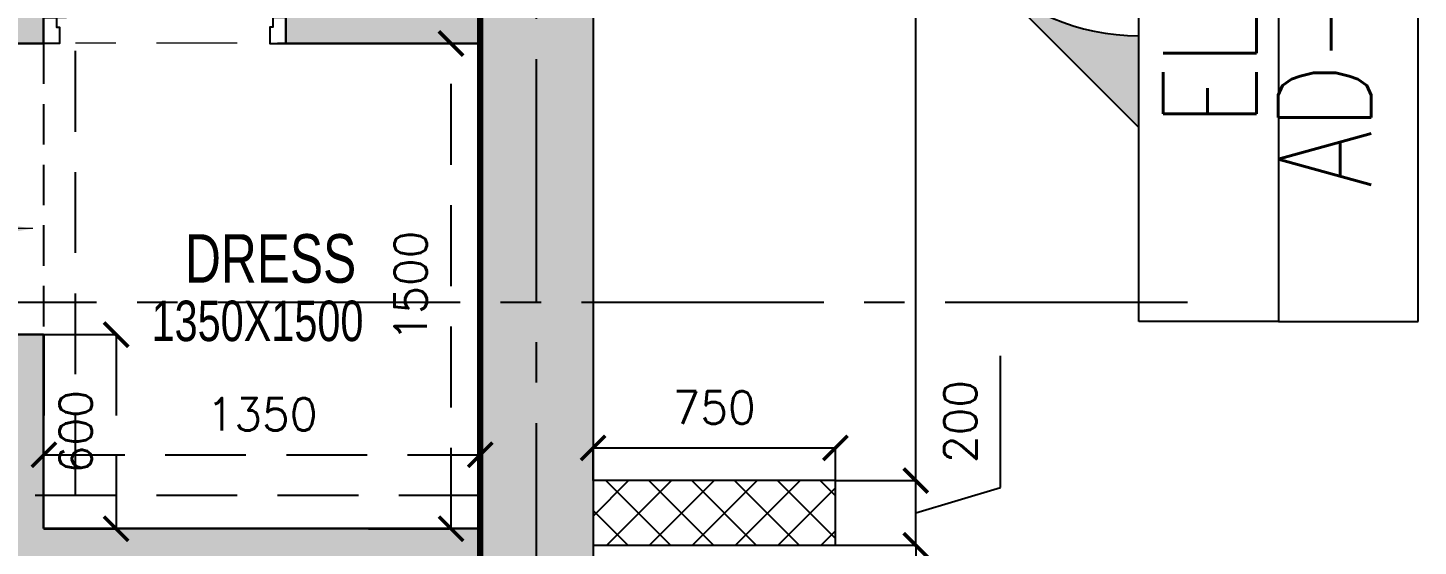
# Model space of a CAD drawing. Header units: millimetres. Extents: x 1135099 to 1230264, y -5736945 to -5695799.
# Drawn here: x 1225962 to 1230264, y -5714802 to -5713200 of the extents above; entities that cross this region are included whole.
import ezdxf

# ---------------------------------------------------------------- set-up
doc = ezdxf.new("R2010")
doc.units = ezdxf.units.MM
doc.header["$LTSCALE"] = 1000
doc.header["$MEASUREMENT"] = 0
for name, pattern in [('3BHK-A$0$AUDIT_D_120904163729-0', [0]), ('3BHK-A$0$HIDDEN', [0.375, 0.25, -0.125]), ('AUDIT_D_120904163729-0', [0]), ('T8(T9 IS SIMILAR) - DIMENSION & TEXTING$0$HIDDEN', [0.375, 0.25, -0.125]), ('T8(T9 IS SIMILAR) - TYPICAL FLOOR ELEVATION$1$AUDIT_D_120904163729-0', [0]), ('T8(T9 IS SIMILAR) - TYPICAL FLOOR ELEVATION$1$HIDDEN', [0.375, 0.25, -0.125]), ('T8(T9 IS SIMILAR)$0$$0$HIDDEN', [0.375, 0.25, -0.125]), ('T8(T9 IS SIMILAR)$0$HIDDEN', [0.375, 0.25, -0.125]), ('T8_REFUGE COLUMNS$0$CENTER2', [1.125, 0.75, -0.125, 0.125, -0.125])]:
    doc.linetypes.add(name, pattern=pattern)
doc.layers.get('0').update_dxf_attribs({"linetype": 'AUDIT_D_120904163729-0'})
for name, color, linetype in [('3BHK-A$0$A-DOOR-FULL', 2, 'Continuous'), ('3BHK-A$0$A-HATCH -160', 251, '3BHK-A$0$AUDIT_D_120904163729-0'), ('3BHK-A$0$CUT-OUT', 49, 'Continuous'), ('T8(T9 IS SIMILAR) - DIMENSION & TEXTING$0$A-DIMENSIONS', 2, 'T8(T9 IS SIMILAR) - DIMENSION & TEXTING$0$HIDDEN'), ('T8(T9 IS SIMILAR) - DIMENSION & TEXTING$0$T8_REFUGE COLUMNS$0$a-section line', 92, 'Continuous'), ('T8(T9 IS SIMILAR) - TYPICAL FLOOR ELEVATION$1$A-DIM', 1, 'T8(T9 IS SIMILAR) - TYPICAL FLOOR ELEVATION$1$AUDIT_D_120904163729-0'), ('T8(T9 IS SIMILAR) - TYPICAL FLOOR ELEVATION$1$A-WALL HATCH', 252, 'T8(T9 IS SIMILAR) - TYPICAL FLOOR ELEVATION$1$AUDIT_D_120904163729-0'), ('T8(T9 IS SIMILAR) - TYPICAL FLOOR ELEVATION$1$A-WALL-FEATURES', 6, 'T8(T9 IS SIMILAR) - TYPICAL FLOOR ELEVATION$1$AUDIT_D_120904163729-0'), ('T8(T9 IS SIMILAR)$0$S-BEAM', 20, 'T8(T9 IS SIMILAR)$0$$0$HIDDEN'), ('T8_REFUGE COLUMNS$0$A-CENTERLINE', 193, 'T8_REFUGE COLUMNS$0$CENTER2'), ('T8_REFUGE COLUMNS$1$A-RCC COLS', 3, 'Continuous'), ('T8_TYPICAL COLUMNS$0$A-RCC COLS', 3, 'Continuous')]:
    doc.layers.add(name, color=color, linetype=linetype)
for name, color, linetype, lineweight in [('3BHK-A$0$A-WALL- 160', 6, 'Continuous', 30), ('T8(T9 IS SIMILAR) - DIMENSION & TEXTING$1$a-Text', 4, 'Continuous', 0), ('T8(T9 IS SIMILAR) - DIMENSION & TEXTING$1$a-TEXT -R SIZE', 4, 'Continuous', 0), ('T8(T9 IS SIMILAR) - DIMENSION & TEXTING$1$R0-18-10-2014-T1-1st Podium Floor Plan$0$Text', 2, 'Continuous', 0), ('T8(T9 IS SIMILAR)$0$D&W', 8, 'Continuous', 25), ('T8(T9 IS SIMILAR)$0$SCPL BEAM', 191, 'T8(T9 IS SIMILAR)$0$$0$HIDDEN', 13)]:
    doc.layers.add(name, color=color, linetype=linetype, lineweight=lineweight)
doc.layers.add('A-RERA CARPET AREA', color=30, linetype='Continuous', plot=False)
doc.layers.add('T8_REFUGE COLUMNS$1$COL-HATCH', color=7, linetype='Continuous', lineweight=25, true_color=0xa3a3a3)
doc.styles.add('T8(T9 IS SIMILAR) - DIMENSION & TEXTING$0$Romans 1', font='romans.shx', dxfattribs={"height": 100})
doc.styles.add('T8(T9 IS SIMILAR) - DIMENSION & TEXTING$0$T8_REFUGE COLUMNS$0$TEXT1', font='simplex.shx', dxfattribs={"width": 0.8})
doc.styles.add('T8(T9 IS SIMILAR) - DIMENSION & TEXTING$1$ARIAL ARROW', font='swisscl.ttf')
doc.styles.add('T8(T9 IS SIMILAR) - DIMENSION & TEXTING$1$Tahoma', font='tahoma.ttf')
doc.styles.add('T8(T9 IS SIMILAR) - TYPICAL FLOOR ELEVATION$1$Romans 1', font='romans.shx', dxfattribs={"height": 100})
doc.dimstyles.new('T8(T9 IS SIMILAR) - DIMENSION & TEXTING$0$ALPINE S', dxfattribs={"dimscale": 0, "dimtxt": 100, "dimasz": 75, "dimexe": 0, "dimexo": 0, "dimgap": 75, "dimtad": 1, "dimdec": 0, "dimzin": 0, "dimdsep": 46, "dimtxsty": 'T8(T9 IS SIMILAR) - DIMENSION & TEXTING$0$Romans 1', "dimblk": 'T8(T9 IS SIMILAR) - DIMENSION & TEXTING$0$_ArchTick', "dimcen": 0.09, "dimclrd": 256, "dimclre": 256, "dimclrt": 7, "dimadec": 0, "dimazin": 0, "dimtfac": 1, "dimtdec": 0, "dimtofl": 0, "dimtmove": 1, "dimatfit": 0, "dimldrblk": 'T8(T9 IS SIMILAR) - DIMENSION & TEXTING$0$_Open90', "dimfxl": 1, "dimtolj": 1, "dimtzin": 0, "dimarcsym": 0})
doc.dimstyles.new('T8(T9 IS SIMILAR) - DIMENSION & TEXTING$1$SAMATA STD', dxfattribs={"dimtxt": 100, "dimasz": 50, "dimexe": 50, "dimexo": 50, "dimgap": 10, "dimtad": 0, "dimdec": 0, "dimrnd": 5, "dimzin": 0, "dimdsep": 46, "dimtxsty": 'T8(T9 IS SIMILAR) - DIMENSION & TEXTING$1$Tahoma', "dimblk": 'T8(T9 IS SIMILAR) - DIMENSION & TEXTING$1$_Origin2', "dimcen": -50, "dimdle": 50, "dimclrd": 7, "dimclre": 7, "dimclrt": 7, "dimadec": 0, "dimazin": 0, "dimtfac": 1, "dimtdec": 0, "dimtmove": 1, "dimatfit": 3, "dimfxl": 150, "dimtfill": 1, "dimtolj": 1, "dimtzin": 0, "dimlwd": -1, "dimlwe": -1, "dimarcsym": 0})
doc.dimstyles.new('T8(T9 IS SIMILAR) - TYPICAL FLOOR ELEVATION$1$ALPINE S', dxfattribs={"dimscale": 0, "dimtxt": 100, "dimasz": 75, "dimexe": 0, "dimexo": 0, "dimgap": 75, "dimtad": 1, "dimdec": 0, "dimzin": 0, "dimdsep": 46, "dimtxsty": 'T8(T9 IS SIMILAR) - TYPICAL FLOOR ELEVATION$1$Romans 1', "dimblk": 'T8(T9 IS SIMILAR) - TYPICAL FLOOR ELEVATION$1$_ArchTick', "dimcen": 0.09, "dimclrd": 256, "dimclre": 256, "dimclrt": 7, "dimadec": 0, "dimazin": 0, "dimtfac": 1, "dimtdec": 0, "dimtofl": 0, "dimtmove": 1, "dimatfit": 0, "dimldrblk": 'T8(T9 IS SIMILAR) - TYPICAL FLOOR ELEVATION$1$_Open90', "dimfxl": 1, "dimtolj": 1, "dimtzin": 0, "dimarcsym": 0})

# ---------------------------------------------------------------- blocks, each defined once
blk = doc.blocks.new('T8(T9 IS SIMILAR) - DIMENSION & TEXTING$0$_ArchTick')
at = {"color": 0, "linetype": 'ByBlock', "const_width": 0.15}
blk.add_lwpolyline([(-0.5, -0.5), (0.5, 0.5)], dxfattribs=at)
blk = doc.blocks.new('*D442')
at = {"layer": 'T8(T9 IS SIMILAR) - DIMENSION & TEXTING$0$A-DIMENSIONS', "linetype": 'T8(T9 IS SIMILAR) - DIMENSION & TEXTING$0$HIDDEN', "lineweight": -2, "transparency": 16777216}
for p, q in [((1226011.855615048, -5714148.669652135), (1226235.302902974, -5714148.669652135)), ((1226011.855615048, -5714748.662032898), (1226235.302902974, -5714748.662032898))]:
    blk.add_line(p, q, dxfattribs=at)
at = {"layer": 'T8(T9 IS SIMILAR) - DIMENSION & TEXTING$0$A-DIMENSIONS', "lineweight": -2, "transparency": 16777216}
blk.add_line((1226235.302902974, -5714148.669652135), (1226235.302902974, -5714748.662032898), dxfattribs=at)
at = {"layer": 'T8(T9 IS SIMILAR) - DIMENSION & TEXTING$0$A-DIMENSIONS', "linetype": 'ByBlock', "lineweight": -2, "transparency": 16777216, "xscale": 75, "yscale": 75, "zscale": 75}
for p, rotation in [((1226235.302902974, -5714148.669652135), 90), ((1226235.302902974, -5714748.662032898), 270)]:
    blk.add_blockref('T8(T9 IS SIMILAR) - DIMENSION & TEXTING$0$_ArchTick', p, dxfattribs=dict(at, rotation=rotation))
at = {"layer": 'T8(T9 IS SIMILAR) - DIMENSION & TEXTING$0$A-DIMENSIONS', "color": 7, "linetype": 'ByBlock', "transparency": 16777216, "insert": (1226110.302902975, -5714448.665842516), "char_height": 100, "attachment_point": 5, "rotation": 90, "style": 'T8(T9 IS SIMILAR) - DIMENSION & TEXTING$0$Romans 1'}
blk.add_mtext('\\A1;600', dxfattribs=at)
blk = doc.blocks.new('T8(T9 IS SIMILAR) - DIMENSION & TEXTING$0$_Open90')
at = {"color": 0, "linetype": 'ByBlock', "lineweight": -2}
for p, q in [((0, 0), (-1, 0)), ((-0.5, 0.5), (0, 0)), ((0, 0), (-0.5, -0.5))]:
    blk.add_line(p, q, dxfattribs=at)
blk = doc.blocks.new('*D443')
at = {"layer": 'T8(T9 IS SIMILAR) - DIMENSION & TEXTING$0$A-DIMENSIONS', "linetype": 'T8(T9 IS SIMILAR) - DIMENSION & TEXTING$0$HIDDEN', "lineweight": -2, "transparency": 16777216}
for p, q in [((1226011.855615048, -5714148.669652135), (1226011.855615048, -5714519.990212814)), ((1227361.855615048, -5714148.669652135), (1227361.855615048, -5714519.990212814))]:
    blk.add_line(p, q, dxfattribs=at)
at = {"layer": 'T8(T9 IS SIMILAR) - DIMENSION & TEXTING$0$A-DIMENSIONS', "lineweight": -2, "transparency": 16777216}
blk.add_line((1226011.855615048, -5714519.990212814), (1227361.855615048, -5714519.990212814), dxfattribs=at)
at = {"layer": 'T8(T9 IS SIMILAR) - DIMENSION & TEXTING$0$A-DIMENSIONS', "linetype": 'ByBlock', "lineweight": -2, "transparency": 16777216, "xscale": 75, "yscale": 75, "zscale": 75, "rotation": 180}
blk.add_blockref('T8(T9 IS SIMILAR) - DIMENSION & TEXTING$0$_ArchTick', (1226011.855615048, -5714519.990212814), dxfattribs=at)
at = {"layer": 'T8(T9 IS SIMILAR) - DIMENSION & TEXTING$0$A-DIMENSIONS', "linetype": 'ByBlock', "lineweight": -2, "transparency": 16777216, "xscale": 75, "yscale": 75, "zscale": 75}
blk.add_blockref('T8(T9 IS SIMILAR) - DIMENSION & TEXTING$0$_ArchTick', (1227361.855615048, -5714519.990212814), dxfattribs=at)
at = {"layer": 'T8(T9 IS SIMILAR) - DIMENSION & TEXTING$0$A-DIMENSIONS', "color": 7, "linetype": 'ByBlock', "transparency": 16777216, "insert": (1226686.855615048, -5714394.990212814), "char_height": 100, "attachment_point": 5, "style": 'T8(T9 IS SIMILAR) - DIMENSION & TEXTING$0$Romans 1'}
blk.add_mtext('\\A1;1350', dxfattribs=at)
blk = doc.blocks.new('*D444')
at = {"layer": 'T8(T9 IS SIMILAR) - DIMENSION & TEXTING$0$A-DIMENSIONS', "linetype": 'T8(T9 IS SIMILAR) - DIMENSION & TEXTING$0$HIDDEN', "lineweight": -2, "transparency": 16777216}
for p, q in [((1227061.833057296, -5713248.662032897), (1227271.367355837, -5713248.662032897)), ((1227016.047767804, -5714748.662032897), (1227271.367355837, -5714748.662032897))]:
    blk.add_line(p, q, dxfattribs=at)
at = {"layer": 'T8(T9 IS SIMILAR) - DIMENSION & TEXTING$0$A-DIMENSIONS', "lineweight": -2, "transparency": 16777216}
blk.add_line((1227271.367355837, -5714748.662032897), (1227271.367355837, -5713248.662032897), dxfattribs=at)
at = {"layer": 'T8(T9 IS SIMILAR) - DIMENSION & TEXTING$0$A-DIMENSIONS', "linetype": 'ByBlock', "lineweight": -2, "transparency": 16777216, "xscale": 75, "yscale": 75, "zscale": 75}
for p, rotation in [((1227271.367355837, -5713248.662032897), 90), ((1227271.367355837, -5714748.662032897), 270)]:
    blk.add_blockref('T8(T9 IS SIMILAR) - DIMENSION & TEXTING$0$_ArchTick', p, dxfattribs=dict(at, rotation=rotation))
at = {"layer": 'T8(T9 IS SIMILAR) - DIMENSION & TEXTING$0$A-DIMENSIONS', "color": 7, "linetype": 'ByBlock', "transparency": 16777216, "insert": (1227146.367355838, -5713998.662032897), "char_height": 100, "attachment_point": 5, "rotation": 90, "style": 'T8(T9 IS SIMILAR) - DIMENSION & TEXTING$0$Romans 1'}
blk.add_mtext('\\A1;1500', dxfattribs=at)
blk = doc.blocks.new('T8(T9 IS SIMILAR) - DIMENSION & TEXTING$1$_Origin2')
at = {"color": 0, "linetype": 'ByBlock', "lineweight": -2}
blk.add_line((-0.5, 0), (-1, 0), dxfattribs=at)
for radius in [0.5, 0.25]:
    blk.add_circle((0, 0), radius, dxfattribs=at)
blk = doc.blocks.new('T8_REFUGE COLUMNS')
at = {"layer": 'T8_REFUGE COLUMNS$1$COL-HATCH', "linetype": 'ByBlock'}
h = blk.add_hatch(color=256, dxfattribs=at)
h.dxf.hatch_style = 1
h.paths.add_polyline_path([(1227712.069074492, -5718799.863253396), (1227362.069074492, -5718799.863253396), (1227362.069074492, -5709299.863253396), (1227712.069074492, -5709299.863253396)])
at = {"layer": 'T8_REFUGE COLUMNS$0$A-CENTERLINE'}
for p, q in [((1227537.069074492, -5720797.234274967), (1227537.069074492, -5702690.799446228)), ((1229551.222023316, -5714049.863253396), (1182156.903157666, -5714049.863253396))]:
    blk.add_line(p, q, dxfattribs=at)
at = {"layer": 'T8_REFUGE COLUMNS$1$A-RCC COLS', "linetype": 'ByBlock'}
blk.add_lwpolyline([(1227712.069074492, -5718799.863253396), (1227362.069074492, -5718799.863253396), (1227362.069074492, -5709299.863253396), (1227712.069074492, -5709299.863253396)], close=True, dxfattribs=at)
blk = doc.blocks.new('T8_TYPICAL COLUMNS')
at = {"layer": 'T8_TYPICAL COLUMNS$0$A-RCC COLS', "linetype": 'ByBlock'}
blk.add_blockref('T8_REFUGE COLUMNS', (0, 0), dxfattribs=at)
blk = doc.blocks.new('*U675')
for points in [[(-710, -2.842170943040401e-14), (-670, -2.842170943040401e-14), (-670, 29.99999999999997), (-660, 29.99999999999997), (-660, 79.99999999999272), (-709.9999999999416, 79.99999999999272)], [(40, 0), (0, 0), (0, 30), (-10, 30), (-10, 79.99999999999272), (39.99999999994179, 79.99999999999272)], [(0, 0), (-1.13686837721616e-13, -669.9999999999999), (-30.00000000000011, -669.9999999999999), (-29.99999999999989, 2.842170943040401e-14)]]:
    blk.add_lwpolyline(points, close=True)
at = {"color": 0, "linetype": 'ByBlock', "ltscale": 0.25}
blk.add_arc((0.9820691080755068, 0.4067863437524863), 670.9821924162251, 180.0347358578991, 267.6269854862861, dxfattribs=at)
blk = doc.blocks.new('3BHK-A')
at = {"layer": '3BHK-A$0$A-HATCH -160', "linetype": 'ByBlock'}
h = blk.add_hatch(dxfattribs=at)
h.set_pattern_fill('ZIGZAG', color=256, scale=250)
h.set_pattern_definition([(9.213864076586625e-15, (1.30385160446167e-08, 0), (31.25, 31.25), [31.25, -31.25]), (90, (31.25000001303852, 0), (-31.25, 31.25), [31.25, -31.25])])
h.paths.add_polyline_path([(1185182.784720457, -5714749.522536782), (1186532.739604953, -5714749.522536782), (1186532.739604953, -5714149.53015602), (1186632.739604953, -5714149.53015602), (1186632.739604954, -5714749.522536783), (1188712.739604953, -5714749.522536781), (1188712.737810913, -5714049.530156025), (1189032.455970523, -5714049.530156025), (1189032.456343462, -5714149.529336603), (1188812.739604953, -5714149.530156019), (1188812.739604953, -5715449.514917542), (1189032.455970523, -5715449.514098127), (1189032.455970527, -5715549.514098127), (1188712.739604953, -5715549.514917542), (1188712.739604953, -5714849.522536781), (1186632.739604953, -5714849.522536783), (1186632.739604953, -5715664.522575011), (1186532.739604953, -5715664.522575011), (1186532.739604953, -5714849.522536783), (1185182.784793119, -5714849.522536782)])
h.paths.add_polyline_path([(1185182.784720457, -5713249.522536782), (1185782.739604953, -5713249.522536782), (1185782.739604953, -5713149.522536782), (1185182.784720457, -5713149.522536782)])
h.paths.add_polyline_path([(1186532.739604953, -5710699.522536782), (1186632.739604953, -5710699.522536782), (1186632.739604953, -5713249.522536782), (1186532.739604953, -5713249.522536782)])
h.paths.add_polyline_path([(1186532.739604954, -5717399.522536783), (1186632.739604953, -5717399.522536783), (1186632.739604953, -5716414.522575011), (1186532.739604954, -5716414.522575011)])
h.paths.add_polyline_path([(1194902.150947615, -5715375.036354459), (1194082.260591126, -5715375.036354459), (1194082.260591126, -5715475.036354459), (1194902.150947615, -5715475.036354459)])
h.paths.add_polyline_path([(1195782.150947615, -5715375.036354459), (1196682.238411872, -5715375.036354459), (1196682.238411872, -5715475.036354459), (1195782.150947615, -5715475.036354459)])
h.paths.add_polyline_path([(1194132.526145509, -5714149.863253383), (1196532.369635714, -5714149.863253383), (1196532.369635714, -5714049.863253383), (1194132.526145509, -5714049.863253383)])
h.paths.add_polyline_path([(1197432.369635714, -5711800.181709208), (1197532.369635713, -5711800.181709208), (1197532.369635713, -5714149.863253383), (1197432.369635714, -5714149.863253383)])
h.paths.add_polyline_path([(1198282.369635714, -5714149.863253383), (1198958.700144985, -5714149.863253387), (1198958.700144985, -5714049.864075284), (1198282.369635714, -5714049.864075281)])
h.paths.add_polyline_path([(1196871.920479781, -5720208.620572756), (1196082.231456206, -5720209.680859622), (1196082.33626486, -5720109.672830017), (1196082.234802242, -5720109.680760174), (1196182.231456206, -5720109.680761719), (1196871.920479781, -5720108.620474854)])
h.paths.add_polyline_path([(1193397.244164141, -5709939.875150396), (1193882.260591126, -5709939.579262343), (1193882.260591126, -5710040.054321714), (1193397.32087479, -5710040.054321714)])
h.paths.add_polyline_path([(1186632.700148101, -5708554.689457875), (1187192.339545021, -5708554.76753319), (1187192.339545021, -5708654.722368722), (1186632.703050737, -5708654.722368754)])
h.paths.add_polyline_path([(1194182.260592735, -5715723.976018642), (1194082.260591126, -5715723.976018642), (1194082.260591126, -5715473.976018642), (1194182.260592735, -5715473.976018642)])
at = {"layer": '3BHK-A$0$A-WALL- 160', "linetype": 'ByBlock'}
for p, q in [((1186532.739604953, -5713248.462200965, -0.02432551863291288), (1186532.739604953, -5710698.462200965, -0.02432551863291288)), ((1185782.739604953, -5713248.462200965, -0.02432551863291288), (1185782.739604953, -5713148.462200965, -0.02432551863291288)), ((1185782.739604953, -5713248.462200965, -0.02432551863291288), (1185182.784720457, -5713248.462200965, -0.02432551863291288)), ((1186632.739604953, -5713248.462200965, -0.02432551863291288), (1186532.739604953, -5713248.462200965, -0.02432551863291288)), ((1186632.739604953, -5714148.469820203, -0.02432551863291288), (1186532.739604953, -5714148.469820203, -0.02432551863291288)), ((1186532.739604953, -5714148.469820203, -0.02432551863291288), (1186532.739604953, -5714748.462200966, -0.02432551863291288)), ((1186532.739604953, -5714748.462200966, -0.02432551863291288), (1185182.784720457, -5714748.462200965, -0.02432551863291288))]:
    blk.add_line(p, q, dxfattribs=at)
at = {"layer": '3BHK-A$0$CUT-OUT', "linetype": '3BHK-A$0$HIDDEN', "ltscale": 0.5, "elevation": -0.02432551863291288}
blk.add_lwpolyline([(1186532.739604953, -5714148.469820203), (1186632.739604953, -5714148.469820203), (1186632.739604953, -5713248.462200965), (1186532.739604953, -5713248.462200965)], close=True, dxfattribs=at)
at = {"layer": '3BHK-A$0$A-DOOR-FULL', "linetype": '3BHK-A$0$HIDDEN', "xscale": -1, "rotation": 180}
blk.add_blockref('*U675', (1186492.739604953, -5713168.462200965, -0.02432551863291288), dxfattribs=at)
blk = doc.blocks.new('T8(T9 IS SIMILAR) - TYPICAL FLOOR ELEVATION$1$_ArchTick')
at = {"color": 0, "linetype": 'ByBlock', "const_width": 0.15}
blk.add_lwpolyline([(-0.5, -0.5), (0.5, 0.5)], dxfattribs=at)
blk = doc.blocks.new('*D821')
at = {"layer": 'T8(T9 IS SIMILAR) - TYPICAL FLOOR ELEVATION$1$A-DIM', "linetype": 'T8(T9 IS SIMILAR) - TYPICAL FLOOR ELEVATION$1$HIDDEN', "lineweight": -2, "transparency": 16777216}
for p, q in [((1227712.069074492, -5714599.861791853), (1227712.069074492, -5714499.068370002)), ((1228462.069074492, -5714599.862766215), (1228462.069074492, -5714499.068370002))]:
    blk.add_line(p, q, dxfattribs=at)
at = {"layer": 'T8(T9 IS SIMILAR) - TYPICAL FLOOR ELEVATION$1$A-DIM', "lineweight": -2, "transparency": 16777216}
blk.add_line((1227712.069074492, -5714499.068370002), (1228462.069074492, -5714499.068370002), dxfattribs=at)
at = {"layer": 'T8(T9 IS SIMILAR) - TYPICAL FLOOR ELEVATION$1$A-DIM', "linetype": 'ByBlock', "lineweight": -2, "transparency": 16777216, "xscale": 75, "yscale": 75, "zscale": 75, "rotation": 180}
blk.add_blockref('T8(T9 IS SIMILAR) - TYPICAL FLOOR ELEVATION$1$_ArchTick', (1227712.069074492, -5714499.068370002), dxfattribs=at)
at = {"layer": 'T8(T9 IS SIMILAR) - TYPICAL FLOOR ELEVATION$1$A-DIM', "linetype": 'ByBlock', "lineweight": -2, "transparency": 16777216, "xscale": 75, "yscale": 75, "zscale": 75}
blk.add_blockref('T8(T9 IS SIMILAR) - TYPICAL FLOOR ELEVATION$1$_ArchTick', (1228462.069074492, -5714499.068370002), dxfattribs=at)
at = {"layer": 'T8(T9 IS SIMILAR) - TYPICAL FLOOR ELEVATION$1$A-DIM', "color": 7, "linetype": 'ByBlock', "transparency": 16777216, "insert": (1228087.069074492, -5714374.068370002), "char_height": 100, "attachment_point": 5, "style": 'T8(T9 IS SIMILAR) - TYPICAL FLOOR ELEVATION$1$Romans 1'}
blk.add_mtext('\\A1;750', dxfattribs=at)
blk = doc.blocks.new('T8(T9 IS SIMILAR) - TYPICAL FLOOR ELEVATION$1$_Open90')
at = {"color": 0, "linetype": 'ByBlock', "lineweight": -2}
for p, q in [((0, 0), (-1, 0)), ((-0.5, 0.5), (0, 0)), ((0, 0), (-0.5, -0.5))]:
    blk.add_line(p, q, dxfattribs=at)
blk = doc.blocks.new('*D822')
at = {"layer": 'T8(T9 IS SIMILAR) - TYPICAL FLOOR ELEVATION$1$A-DIM', "lineweight": -2, "transparency": 16777216}
for p, q in [((1228973.001790087, -5714621.112766215), (1228973.001790087, -5714213.969909072)), ((1228710.501790087, -5714599.862766215), (1228710.501790087, -5714524.862766215)), ((1228710.501790087, -5714799.862766215), (1228710.501790087, -5714599.862766215)), ((1228710.501790087, -5714699.862766215), (1228973.001790087, -5714621.112766215)), ((1228710.501790087, -5714799.862766215), (1228710.501790087, -5714874.862766215))]:
    blk.add_line(p, q, dxfattribs=at)
at = {"layer": 'T8(T9 IS SIMILAR) - TYPICAL FLOOR ELEVATION$1$A-DIM', "linetype": 'T8(T9 IS SIMILAR) - TYPICAL FLOOR ELEVATION$1$HIDDEN', "lineweight": -2, "transparency": 16777216}
for p, q in [((1228462.069074492, -5714599.862766215), (1228710.501790087, -5714599.862766215)), ((1228462.069074492, -5714799.862766215), (1228710.501790087, -5714799.862766215))]:
    blk.add_line(p, q, dxfattribs=at)
at = {"layer": 'T8(T9 IS SIMILAR) - TYPICAL FLOOR ELEVATION$1$A-DIM', "linetype": 'ByBlock', "lineweight": -2, "transparency": 16777216, "xscale": 75, "yscale": 75, "zscale": 75}
for p, rotation in [((1228710.501790087, -5714599.862766215), 270), ((1228710.501790087, -5714799.862766215), 90)]:
    blk.add_blockref('T8(T9 IS SIMILAR) - TYPICAL FLOOR ELEVATION$1$_ArchTick', p, dxfattribs=dict(at, rotation=rotation))
at = {"layer": 'T8(T9 IS SIMILAR) - TYPICAL FLOOR ELEVATION$1$A-DIM', "color": 7, "linetype": 'ByBlock', "transparency": 16777216, "insert": (1228848.001790088, -5714417.541337643), "char_height": 100, "attachment_point": 5, "rotation": 90, "style": 'T8(T9 IS SIMILAR) - TYPICAL FLOOR ELEVATION$1$Romans 1'}
blk.add_mtext('\\A1;200', dxfattribs=at)
blk = doc.blocks.new('*D823')
at = {"layer": 'T8(T9 IS SIMILAR) - TYPICAL FLOOR ELEVATION$1$A-DIM', "linetype": 'T8(T9 IS SIMILAR) - TYPICAL FLOOR ELEVATION$1$HIDDEN', "lineweight": -2, "transparency": 16777216}
for p, q in [((1227712.069074492, -5709299.863253396), (1228710.501790087, -5709299.863253396)), ((1228462.069074492, -5714599.862766215), (1228710.501790087, -5714599.862766215))]:
    blk.add_line(p, q, dxfattribs=at)
at = {"layer": 'T8(T9 IS SIMILAR) - TYPICAL FLOOR ELEVATION$1$A-DIM', "lineweight": -2, "transparency": 16777216}
blk.add_line((1228710.501790087, -5714599.862766215), (1228710.501790087, -5709299.863253396), dxfattribs=at)
at = {"layer": 'T8(T9 IS SIMILAR) - TYPICAL FLOOR ELEVATION$1$A-DIM', "linetype": 'ByBlock', "lineweight": -2, "transparency": 16777216, "xscale": 75, "yscale": 75, "zscale": 75}
for p, rotation in [((1228710.501790087, -5709299.863253396), 90), ((1228710.501790087, -5714599.862766215), 270)]:
    blk.add_blockref('T8(T9 IS SIMILAR) - TYPICAL FLOOR ELEVATION$1$_ArchTick', p, dxfattribs=dict(at, rotation=rotation))
at = {"layer": 'T8(T9 IS SIMILAR) - TYPICAL FLOOR ELEVATION$1$A-DIM', "color": 7, "linetype": 'ByBlock', "transparency": 16777216, "insert": (1228585.501790088, -5711949.863009805), "char_height": 100, "attachment_point": 5, "rotation": 90, "style": 'T8(T9 IS SIMILAR) - TYPICAL FLOOR ELEVATION$1$Romans 1'}
blk.add_mtext('\\A1;5300', dxfattribs=at)
blk = doc.blocks.new('T8(T9 IS SIMILAR) - DIMENSION & TEXTING')
at = {"layer": 'T8(T9 IS SIMILAR) - DIMENSION & TEXTING$0$T8_REFUGE COLUMNS$0$a-section line', "extrusion": (1.108003958524235e-09, 6.496915289440713e-15, 1)}
h = blk.add_hatch(color=8, dxfattribs=at)
edge = h.paths.add_edge_path()
edge.add_line((1229399.609195229, -5711853.173443877), (1229399.609195223, -5711569.105782742))
edge.add_line((1229399.609195224, -5711569.105782742), (1228429.741534007, -5712538.973443981))
edge.add_line((1228429.741534006, -5712538.973443982), (1229399.609195238, -5713508.841105187))
edge.add_line((1229399.60919524, -5713508.841105186), (1229399.609195234, -5713224.773444051))
edge.add_ellipse((1229399.609195231, -5712538.973443964), major_axis=(-484.9338306081196, -484.9338306178915), ratio=0.9999999999999926, start_angle=-134.99999999999972, end_angle=45.00000000000023, ccw=False)
at = {"layer": 'T8(T9 IS SIMILAR) - DIMENSION & TEXTING$0$T8_REFUGE COLUMNS$0$a-section line', "linetype": 'Continuous'}
for p, q in [((1229399.609195359, -5714108.352758926, 0.4895635743115777), (1229399.609195178, -5710957.286793849, 0.4895635742985152)), ((1229831.609195243, -5710957.286793835, 0.4895630956539849), (1229831.609195431, -5714108.352758878, 0.4895630955933667)), ((1229831.609195243, -5710957.286793835, 0.4895630956539849), (1229831.609195431, -5714108.352758878, 0.4895630955933667)), ((1230263.609195495, -5714108.352758863, 0.4895626169488386), (1230263.60919531, -5710957.286793821, 0.4895626170095483)), ((1228429.741533963, -5712538.973443872, 0.4895646488787379), (1229399.6091952, -5713508.841105098, 0.4895635743162135)), ((1229831.609195431, -5714108.352758878, 0.4895630955933667), (1229399.609195359, -5714108.352758926, 0.4895635743115777)), ((1229831.609195431, -5714108.352758878, 0.4895630955933667), (1230263.609195495, -5714108.352758863, 0.4895626169488386))]:
    blk.add_line(p, q, dxfattribs=at)
at = {"layer": 'T8(T9 IS SIMILAR) - DIMENSION & TEXTING$0$T8_REFUGE COLUMNS$0$a-section line', "extrusion": (1.108003958448512e-09, 6.496977858826562e-15, 1)}
blk.add_ellipse((1229399.609195183, -5712538.973443846, 0.489563574315766), major_axis=(-484.933830608124, -484.9338306178947, 5.373117545037624e-07), ratio=0.9999999999999875, start_param=3.926990816987248, end_param=7.068583470577041, dxfattribs=at)
at = {"layer": 'T8(T9 IS SIMILAR) - DIMENSION & TEXTING$0$T8_REFUGE COLUMNS$0$a-section line', "linetype": 'Continuous', "extrusion": (1.108003958458097e-09, 6.496949109750782e-15, 0.9999999999999998)}
blk.add_ellipse((1229399.609195183, -5712538.973443846, 0.489563574315766), major_axis=(-484.9338306178886, 484.9338306081182, 5.373054533244497e-07), ratio=0.9999999999999856, start_param=5.497787143782131, end_param=8.639379797371923, dxfattribs=at)
at = {"layer": 'T8(T9 IS SIMILAR) - DIMENSION & TEXTING$0$T8_REFUGE COLUMNS$0$a-section line', "extrusion": (1.108003958470505e-09, -6.496870584158025e-15, 1), "char_height": 288.0000000000001, "width": 3463.413954958071, "attachment_point": 5, "style": 'T8(T9 IS SIMILAR) - DIMENSION & TEXTING$0$T8_REFUGE COLUMNS$0$TEXT1'}
for s, insert, text_direction in [('AD-{\\W0.7;T8/}T9-203', (1230022.203985491, -5712521.173179023, 0.4895628528285065), (-5.798377871127395e-11, 1, 6.496934830414365e-15)), ('ELEVATION 3', (1229618.914847482, -5712542.954253091, 0.4895633312930328), (-5.798355667475089e-11, 1, 6.496934830168347e-15))]:
    blk.add_mtext(s, dxfattribs=dict(at, insert=insert, text_direction=text_direction))
at = {"layer": 'T8(T9 IS SIMILAR) - DIMENSION & TEXTING$1$a-Text', "style": 'T8(T9 IS SIMILAR) - DIMENSION & TEXTING$1$ARIAL ARROW'}
blk.add_text('DRESS', height=150, dxfattribs=at).set_placement((1226448.452212648, -5713988.091920968, 0.4895635743113104))
at = {"layer": 'T8(T9 IS SIMILAR) - DIMENSION & TEXTING$1$a-TEXT -R SIZE', "color": 2, "style": 'T8(T9 IS SIMILAR) - DIMENSION & TEXTING$1$ARIAL ARROW'}
blk.add_text('1350X1500', height=125, dxfattribs=at).set_placement((1226344.956525742, -5714168.605198876, 0.4895635743113104))
at = {"layer": 'T8(T9 IS SIMILAR) - DIMENSION & TEXTING$0$A-DIMENSIONS', "linetype": 'ByBlock'}
for base, p1, p2, picture, middle in [((1227271.367355837, -5713248.662032897, 0.4895635743113104), (1227016.047767804, -5714748.662032897, 0.4895635743113104), (1227061.833057296, -5713248.662032897, 0.4895635743113104), '*D444', (1227146.367355838, -5713998.662032897, 0.4895635743113104)), ((1226235.302902974, -5714748.662032898, 0.4895635743113104), (1226011.855615048, -5714148.669652135, 0.4895635743113104), (1226011.855615048, -5714748.662032898, 0.4895635743113104), '*D442', (1226110.302902975, -5714448.665842516, 0.4895635743113104))]:
    dim = blk.add_linear_dim(base=base, p1=p1, p2=p2, angle=90, dimstyle='T8(T9 IS SIMILAR) - DIMENSION & TEXTING$0$ALPINE S', override={"dimscale": 1, "dimfxl": 5, "dimarcsym": 1}, dxfattribs=at)
    dim.commit()
    dim.dimension.update_dxf_attribs({"geometry": picture, "text_midpoint": middle})
dim = blk.add_linear_dim(base=(1227361.855615048, -5714519.990212814, 0.4895635743113104), p1=(1226011.855615048, -5714148.669652135, 0.4895635743113104), p2=(1227361.855615048, -5714148.669652135, 0.877156752816308), dimstyle='T8(T9 IS SIMILAR) - DIMENSION & TEXTING$0$ALPINE S', override={"dimscale": 1, "dimfxl": 5, "dimarcsym": 1}, dxfattribs=at)
dim.commit()
dim.dimension.update_dxf_attribs({"geometry": '*D443', "text_midpoint": (1226686.855615048, -5714394.990212814, 0.4895635743113104)})
at = {"layer": 'T8(T9 IS SIMILAR) - DIMENSION & TEXTING$1$R0-18-10-2014-T1-1st Podium Floor Plan$0$Text'}
blk.add_leader([(1225977.656055368, -5713821.07080181, 0.6609108253202689), (1225727.559776937, -5713821.043597027, 0.6609108253202689), (1225698.75602744, -5713821.07080181, 0.6609108253202689)], dimstyle='T8(T9 IS SIMILAR) - DIMENSION & TEXTING$1$SAMATA STD', override={"dimasz": 100, "dimclrd": 2, "dimfxlon": 1, "dimarcsym": 1}, dxfattribs=at)
blk = doc.blocks.new('T8(T9 IS SIMILAR) - TYPICAL FLOOR ELEVATION')
at = {"layer": 'T8(T9 IS SIMILAR) - TYPICAL FLOOR ELEVATION$1$A-WALL HATCH', "linetype": 'ByBlock'}
h = blk.add_hatch(dxfattribs=at)
h.set_pattern_fill('ANSI37', color=256, scale=750, angle=90)
h.set_pattern_definition([(135, (-4500972.508046702, -6862799.347958369), (-66.29126073623884, -66.29126073623883), []), (225, (-4500972.508046702, -6862799.347958369), (66.29126073623883, -66.29126073623884), [])])
h.paths.add_polyline_path([(1228462.069074492, -5714799.862766215), (1228462.069074492, -5714599.862766215), (1227712.069074492, -5714599.863740577), (1227712.069074492, -5714799.863740576)])
at = {"layer": 'T8(T9 IS SIMILAR) - TYPICAL FLOOR ELEVATION$1$A-WALL-FEATURES', "linetype": 'ByBlock'}
blk.add_lwpolyline([(1228462.069074492, -5714799.862766215), (1228462.069074492, -5714599.862766215), (1227712.069074492, -5714599.863740577), (1227712.069074492, -5714799.863740576)], close=True, dxfattribs=at)
at = {"layer": 'T8(T9 IS SIMILAR) - TYPICAL FLOOR ELEVATION$1$A-DIM', "linetype": 'ByBlock'}
for base, p1, p2, angle, picture, middle in [((1228710.501790087, -5709299.863253396), (1228462.069074492, -5714599.862766215, 0.2628686639595157), (1227712.069074492, -5709299.863253396), 90, '*D823', (1228585.501790088, -5711949.863009805)), ((1228710.501790087, -5714599.862766215), (1228462.069074492, -5714799.862766215), (1228462.069074492, -5714599.862766215), 90, '*D822', (1228848.001790088, -5714546.112766215)), ((1228462.069074492, -5714499.068370002, 0.2628686639595157), (1227712.069074492, -5714599.861791853, 0.2628686639595157), (1228462.069074492, -5714599.862766215, 0.2628686639595157), 180, '*D821', (1228087.069074492, -5714374.068370002, 0.2628686639595157))]:
    dim = blk.add_linear_dim(base=base, p1=p1, p2=p2, angle=angle, dimstyle='T8(T9 IS SIMILAR) - TYPICAL FLOOR ELEVATION$1$ALPINE S', override={"dimscale": 1, "dimfxl": 5, "dimarcsym": 1}, dxfattribs=at)
    dim.commit()
    dim.dimension.update_dxf_attribs({"geometry": picture, "text_midpoint": middle})
blk = doc.blocks.new('T8(T9 IS SIMILAR)')
at = {"layer": 'T8(T9 IS SIMILAR)$0$D&W', "linetype": 'ByBlock', "xscale": -1}
blk.add_blockref('3BHK-A', (2412544.595220001, 0, 0.5138890929442232), dxfattribs=at)
at = {"layer": 'T8(T9 IS SIMILAR)$0$D&W', "linetype": 'ByBlock'}
blk.add_blockref('T8(T9 IS SIMILAR) - TYPICAL FLOOR ELEVATION', (1.862645149230957e-09, 0), dxfattribs=at)
at = {"layer": 'T8(T9 IS SIMILAR)$0$S-BEAM'}
for p, q in [((1226110.606801792, -5714646.470249126, -0.4731412050120287), (1226110.593552484, -5710113.664225468, -0.5560725566318183)), ((1227361.290644332, -5714646.471880862, -0.4731412050120287), (1222611.384707793, -5714646.468429515, -0.4731412050120287))]:
    blk.add_line(p, q, dxfattribs=at)
at = {"layer": 'T8(T9 IS SIMILAR)$0$SCPL BEAM', "linetype": 'T8(T9 IS SIMILAR)$0$HIDDEN'}
blk.add_line((1227361.182939573, -5713248.26191617, -0.3791268086682191), (1226110.591850801, -5713248.265530655, -0.4053593501178825), dxfattribs=at)
at = {"layer": 'T8(T9 IS SIMILAR)$0$D&W', "linetype": 'ByBlock'}
blk.add_blockref('T8_TYPICAL COLUMNS', (1.862645149230957e-09, 0), dxfattribs=at)

msp = doc.modelspace()

# ---------------------------------------------------------------- linework, layer by layer
at = {"layer": 'A-RERA CARPET AREA', "const_width": 20, "elevation": 0.6149634448385195}
msp.add_lwpolyline([(1213337.217496071, -5715374.044625693), (1213337.21495402, -5714273.453049365), (1213497.200034781, -5714273.699082563), (1213497.232415302, -5714148.838753114), (1213587.09620258, -5714148.809263992), (1213587.336247501, -5711799.257637868), (1215112.283734395, -5711799.256716271), (1215112.281156055, -5710098.652697917), (1218412.324587844, -5710098.615716401), (1218412.325951414, -5710748.98034921), (1218987.028640328, -5710748.980819839), (1218987.022450864, -5710588.834767955), (1221986.825684996, -5710588.834767955), (1221986.822082133, -5710748.85817928), (1222611.868518395, -5710748.868483902), (1222611.833097041, -5710073.526742379), (1222710.8615192, -5710073.535860717), (1222710.861800619, -5709913.336119822), (1225611.368169709, -5709913.332718384), (1225611.372596491, -5710073.343414729), (1225911.846482865, -5710073.617160532), (1225911.846028737, -5710698.610366824), (1227361.783455816, -5710698.344794664), (1227361.784865835, -5717398.513154873)], dxfattribs=at)

# ---------------------------------------------------------------- next in the draw order: block references
at = {"linetype": 'ByBlock'}
msp.add_blockref('T8(T9 IS SIMILAR)', (-1.37216046708636, 0.2067924262955785, -0.6392889634667603), dxfattribs=at)

# ---------------------------------------------------------------- next in the draw order: block references
msp.add_blockref('T8(T9 IS SIMILAR) - DIMENSION & TEXTING', (0, 0), dxfattribs=at)

doc.saveas('drawing.dxf')
